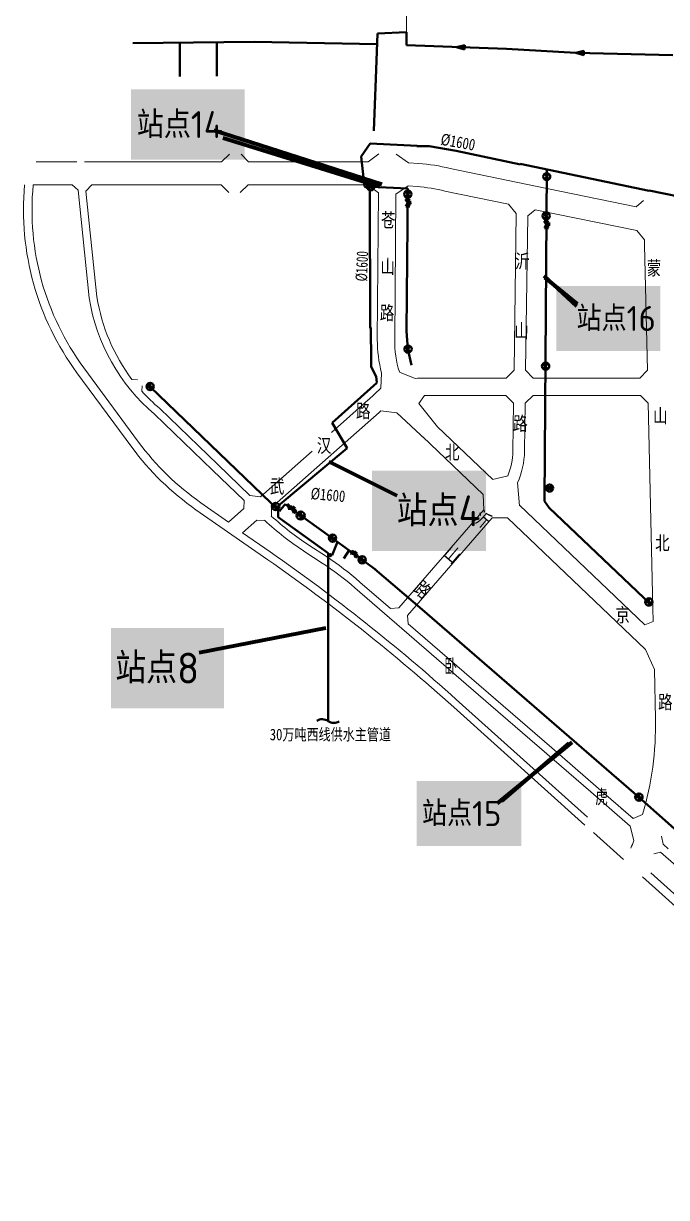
# Model space of a CAD drawing. Header units: millimetres. Extents: x 149602 to 158241, y 83300 to 93051.
# Drawn here: x 149602 to 151265, y 86679 to 89717 of the extents above; entities that cross this region are included whole.
import ezdxf

# ---------------------------------------------------------------- set-up
doc = ezdxf.new("R2010")
doc.units = ezdxf.units.MM
doc.layers.get('0').update_dxf_attribs({"lineweight": 18})
doc.layers.add('MiniCADViewLayer', color=1, linetype='Continuous')
doc.layers.add('TextBackground', color=2, linetype='Continuous', plot=False)
for name, color, linetype, lineweight in [('新路名', 7, 'Continuous', 18), ('给水线', 3, 'Continuous', 40), ('西线供水主管道', 5, 'Continuous', 40), ('规划道路红线', 7, 'Continuous', 18)]:
    doc.layers.add(name, color=color, linetype=linetype, lineweight=lineweight)
doc.layers.get('0').off()
doc.styles.add('FS', font='')
doc.styles.add('OdaTtfStyle', font='tssdeng.shx', dxfattribs={"bigfont": 'hztxt.shx'})
doc.styles.get("Standard").update_dxf_attribs({"font": 'txt', "width": 0.7})
doc.styles.get('FS').set_extended_font_data('宋体')
doc.dimstyles.new('0.5', dxfattribs={"dimtxt": 80, "dimasz": 40, "dimexe": 20, "dimexo": 20, "dimgap": 10, "dimtad": 1, "dimdec": 0, "dimzin": 0, "dimdsep": 46, "dimtxsty": 'FS', "dimblk": 'ARCHTICK', "dimcen": 2.5, "dimdle": 1, "dimadec": 0, "dimazin": 0, "dimtfac": 1, "dimtdec": 0, "dimtmove": 2, "dimatfit": 3, "dimldrblk": 'OBLIQUE', "dimfxl": 1, "dimtolj": 1, "dimtzin": 0, "dimarcsym": 0})

# ---------------------------------------------------------------- blocks, each defined once
blk = doc.blocks.new('减压阀')
at = {"linetype": 'ByBlock', "ltscale": 200}
for p, q in [((-101, 52), (-101, -52)), ((-91, 52), (-91, -52)), ((91, -52), (-91, 52)), ((-91, -52), (91, 52)), ((-43, 70), (43, 70)), ((-43, 63), (43, 63)), ((0, 0), (0, 63)), ((91, 52), (91, -52)), ((101, 52), (101, -52))]:
    blk.add_line(p, q, dxfattribs=at)
blk = doc.blocks.new('_ARCHTICK')
at = {"color": 0, "linetype": 'ByBlock', "const_width": 0.15}
blk.add_lwpolyline([(-0.5, -0.5), (0.5, 0.5)], dxfattribs=at)

msp = doc.modelspace()

# ---------------------------------------------------------------- hatches: boundary and pattern name
at = {"layer": 'TextBackground', "linetype": 'ByBlock', "ltscale": 200, "true_color": 0xfefe00}
for points in [[(149879.8, 89546.2), (149879.8, 89364.5), (150174.3, 89364.5), (150174.3, 89546.2)], [(150980.3, 89037.6), (150980.3, 88869.3), (151248.7, 88869.3), (151248.7, 89037.6)], [(150503.4, 88559.5), (150503.4, 88352), (150797.9, 88352), (150797.9, 88559.5)], [(149828.4, 88152.4), (149828.4, 87944.9), (150120.3, 87944.9), (150120.3, 88152.4)], [(150619.2, 87756.3), (150619.2, 87588), (150889.7, 87588), (150889.7, 87756.3)]]:
    msp.add_hatch(color=2, dxfattribs=at).paths.add_polyline_path(points)
at = {"layer": '给水线', "ltscale": 25}
h = msp.add_hatch(color=256, dxfattribs=at)
h.paths.add_polyline_path([(150721.6, 89656.1), (150742.7, 89655.3), (150743, 89661)], flags=0)
h.paths.add_polyline_path([(150742.5, 89649.5), (150742.7, 89655.3), (150721.6, 89656.1)], flags=0)
h = msp.add_hatch(color=256, dxfattribs=at)
h.paths.add_polyline_path([(151030, 89641.4), (151051.2, 89640.6), (151051.4, 89646.2)], flags=0)
h.paths.add_polyline_path([(151050.9, 89634.7), (151051.2, 89640.6), (151030, 89641.4)], flags=0)

# ---------------------------------------------------------------- linework, layer by layer
at = {"layer": '给水线', "lineweight": 0, "ltscale": 25}
msp.add_line((150592.2, 89694.3), (150602.5, 90414.5), dxfattribs=at)
at = {"layer": '给水线', "ltscale": 25}
for p, q in [((150199, 89669.1), (149885.1, 89666.2)), ((150516.7, 89663.2), (150199, 89669.1)), ((150513, 89574.5), (150517.9, 89691.5)), ((150517.9, 89691.5), (150592.2, 89694.3)), ((150851, 89651.2), (150592.2, 89661)), ((150721.6, 89656.1), (150743, 89661)), ((150721.6, 89656.1), (150742.5, 89649.5)), ((150743, 89661), (150742.5, 89649.5)), ((151030, 89641.4), (150851, 89651.2)), ((151030, 89641.4), (151051.4, 89646.2)), ((151280.9, 89635.3), (151030, 89641.4)), ((151030, 89641.4), (151050.9, 89634.7)), ((151051.4, 89646.2), (151050.9, 89634.7)), ((150513, 89574.5), (150507.6, 89439.4))]:
    msp.add_line(p, q, dxfattribs=at)
at = {"layer": '给水线', "linetype": 'ByBlock', "ltscale": 200}
for p, q in [((150006, 89667.4), (150006, 89580)), ((150102.1, 89668.2), (150102.1, 89580.9))]:
    msp.add_line(p, q, dxfattribs=at)
at = {"layer": '给水线', "ltscale": 200}
for p, q in [((150592.2, 89694.3), (150592.2, 89660.5)), ((150400.1, 88340.8), (150413.8, 88375.3)), ((150390, 88340.8), (150400.1, 88340.8)), ((150393.1, 88340.8), (150397, 88340.8)), ((150443.9, 88353.5), (150430.5, 88332.7))]:
    msp.add_line(p, q, dxfattribs=at)
at = {"layer": '给水线'}
for p, q in [((150955.2, 89339.1), (150949.6, 88480.5)), ((150949.2, 89327.6), (150960.9, 89327.7)), ((150961.1, 89313.7), (150949.2, 89327.6)), ((150960.9, 89327.7), (150949.3, 89313.6)), ((150949.3, 89313.6), (150961.1, 89313.7)), ((150595.9, 89289.8), (150483.9, 89294.8)), ((150506.5, 89300.8), (150493.1, 89287.4)), ((150506.5, 89287.4), (150493.1, 89300.8)), ((150493.1, 89287.4), (150493.1, 89300.8)), ((150506.5, 89287.4), (150506.5, 89300.8)), ((150602.4, 89268.4), (150589, 89281.8)), ((150589, 89268.4), (150602.4, 89281.8)), ((150589, 89281.8), (150602.4, 89281.8)), ((150592.8, 88921.1), (150595.9, 89289.8)), ((150589, 89268.4), (150602.4, 89268.4)), ((150960.1, 89226.5), (150945.5, 89224.4)), ((150945.5, 89224.4), (150960.7, 89212.8)), ((150960.7, 89212.8), (150947.1, 89212.2)), ((150947.2, 89212.1), (150960.1, 89226.5)), ((150592.7, 88920.4), (150595.6, 88873.9)), ((150602.7, 88881.5), (150588.1, 88879.5)), ((150588.1, 88879.5), (150603.4, 88867.9)), ((150589.9, 88867.2), (150602.7, 88881.5)), ((150603.4, 88867.9), (150589.8, 88867.3)), ((150595.6, 88873.9), (150605.7, 88832.5)), ((150958.6, 88837.3), (150944, 88835.3)), ((150944, 88835.3), (150959.2, 88823.6)), ((150959.2, 88823.6), (150945.6, 88823.1)), ((150945.7, 88822.9), (150958.6, 88837.3)), ((149930.5, 88786.9), (149919.9, 88776.6)), ((149928.7, 88767.8), (149930.5, 88786.9)), ((149919.9, 88776.6), (149939.1, 88776.3)), ((149939.1, 88776.3), (149928.5, 88767.8)), ((149929.4, 88776.5), (150264.3, 88455.2)), ((150956.8, 88522.3), (150968.2, 88507.3)), ((150956.8, 88522.2), (150956.9, 88507.3)), ((150968.2, 88522.2), (150956.9, 88507.3)), ((150968.2, 88522.2), (150968.2, 88507.3)), ((150254.1, 88476.7), (150244.6, 88465.5)), ((150244.6, 88465.5), (150263.7, 88466.9)), ((150263.7, 88466.9), (150253.9, 88457.5)), ((150254, 88457.4), (150254.1, 88476.7)), ((150279, 88472.7), (150264.3, 88455.2)), ((150310.4, 88449.7), (150279, 88472.7)), ((150284.4, 88468.7), (150287, 88471.5)), ((150284.6, 88473.5), (150289.4, 88469.6)), ((150318.9, 88454), (150309.3, 88442.7)), ((150318.8, 88434.7), (150318.9, 88454)), ((150949.6, 88480.5), (150961.2, 88463.7)), ((150961.2, 88463.7), (151223.5, 88214.4)), ((150309.3, 88442.7), (150328.4, 88444.2)), ((150310.4, 88449.7), (150393.5, 88389.8)), ((150328.4, 88444.2), (150318.7, 88434.7)), ((150400.2, 88394.3), (150392.1, 88382)), ((150393.8, 88389.8), (150512.1, 88303.9)), ((150402.5, 88375.2), (150400.2, 88394.3)), ((150392.1, 88382), (150410.9, 88385.8)), ((150410.9, 88385.8), (150402.3, 88375.2)), ((150397.1, 88343.2), (150392.7, 88342.6)), ((150392.7, 88342.6), (150397.3, 88339.1)), ((150393.2, 88338.9), (150397.1, 88343.2)), ((150397.3, 88339.1), (150393.2, 88338.9)), ((150476.9, 88338.6), (150468.8, 88326.3)), ((150468.8, 88326.3), (150487.6, 88330)), ((150479.2, 88319.4), (150476.9, 88338.6)), ((150487.6, 88330), (150479, 88319.4)), ((150511, 88304.7), (150632.6, 88200.6)), ((151219.5, 88229.3), (151209.7, 88218.3)), ((151209.7, 88218.3), (151228.9, 88219.3)), ((151228.9, 88219.3), (151218.9, 88210.1)), ((151219, 88210.1), (151219.5, 88229.3)), ((150632.6, 88200.6), (151193.6, 87714.8)), ((151193.8, 87724.4), (151184, 87713.4)), ((151193.3, 87705.2), (151193.8, 87724.4)), ((151184, 87713.4), (151203.1, 87714.4)), ((151203.1, 87714.4), (151193.1, 87705.2)), ((151193.6, 87714.8), (151839.5, 87137.2))]:
    msp.add_line(p, q, dxfattribs=at)
for centre, radius in [((150499.8, 89294.1), 9.5), ((150955.1, 89320.7), 9.16), ((150595.7, 89275.1), 9.5), ((150953.8, 89219.3), 9.5), ((150596.4, 88874.4), 9.5), ((150952.2, 88830.2), 9.5), ((149929.6, 88777.5), 9.5), ((150962.5, 88514.7), 9.35), ((150254.1, 88467.1), 9.59), ((150401.4, 88384.9), 9.5), ((150395.2, 88341.1), 2.85), ((150478.1, 88329.1), 9.5), ((151219.3, 88219.8), 9.5), ((151193.6, 87714.9), 9.5)]:
    msp.add_circle(centre, radius, dxfattribs=at)
at = {"layer": '给水线', "ltscale": 200}
msp.add_circle((150318.9, 88443.5), 10.5, dxfattribs=at)
at = {"layer": '西线供水主管道'}
for p, q in [((150498.2, 89406), (150475.1, 89372.8)), ((150498.2, 89406), (150619.8, 89400.1)), ((150618.8, 89399.9), (150651, 89399.3)), ((150651, 89399.3), (150720.9, 89387)), ((150475.1, 89372.8), (150483.9, 89294.8)), ((150720.9, 89387), (150887.6, 89352.4)), ((150886.5, 89353.4), (151219.8, 89284.1)), ((150483.9, 89294.8), (150497.4, 89288)), ((150497.4, 89288), (150498.9, 88928.2)), ((151219.6, 89284.7), (152031.2, 89116.5)), ((150497.7, 89259), (150497.7, 89259)), ((150500.1, 88930.1), (150501.3, 88843.2)), ((150501.5, 88842.5), (150501.5, 88828.7)), ((150501.5, 88828.7), (150513.9, 88803.6)), ((150515.8, 88787.3), (150400.6, 88683.2)), ((150513.9, 88803.6), (150515.8, 88787.5)), ((150400.6, 88683.2), (150438.7, 88617.6)), ((150260.7, 88468.6), (150260.4, 88439)), ((150260.4, 88439), (150390, 88346.3)), ((150390, 88346.3), (150389.6, 87911.5))]:
    msp.add_line(p, q, dxfattribs=at)
at = {"layer": '西线供水主管道', "color": 0}
msp.add_line((150438.7, 88617.6), (150260.7, 88468.6), dxfattribs=at)
at = {"layer": '西线供水主管道'}
for centre, start, end in [((150374.5, 87890.5), 54.451, 122.8387), ((150404.7, 87932.6), 234.451, 302.8387)]:
    msp.add_arc(centre, 25.9, start, end, dxfattribs=at)
at = {"layer": '规划道路红线'}
for p, q in [((150114.1, 89359.2), (150134.7, 89379.2)), ((150164.7, 89379.2), (150184.1, 89359.2)), ((150493.3, 89359.2), (150521.1, 89379.4)), ((150566, 89378.8), (150597.7, 89356.5)), ((149712.6, 89359.2), (149740.3, 89359.2)), ((149760.3, 89359.2), (149775.9, 89359.2)), ((149775.9, 89359.2), (150114.1, 89359.2)), ((150184.1, 89359.2), (150493.3, 89359.2)), ((150597.7, 89356.5), (150624, 89354.6)), ((150705.1, 89341.9), (150926.4, 89296.2)), ((149712.6, 89299.2), (149728.3, 89299.2)), ((149728.3, 89299.2), (149743.3, 89285.7)), ((149772.1, 89006.6), (149743.3, 89285.7)), ((149763.7, 89282.7), (149778.6, 89299.2)), ((149791.9, 89009.2), (149763.7, 89282.7)), ((149778.6, 89299.2), (150112.9, 89299.2)), ((150132.8, 89279.2), (150112.9, 89299.2)), ((150183, 89299.2), (150162.8, 89279.2)), ((150183, 89299.2), (150492.8, 89299.2)), ((150492.8, 89299.2), (150520.2, 89279.1)), ((150520.2, 89279.1), (150517, 88899)), ((150565.1, 89275.3), (150562, 88898.6)), ((150597.2, 89296.4), (150565.1, 89275.3)), ((150597.2, 89296.4), (150619.7, 89294.7)), ((150691.9, 89283.4), (150856.5, 89249.4)), ((150926.4, 89296.2), (151186.5, 89242.5)), ((150856.5, 89249.4), (150875.9, 89225.4)), ((151186.5, 89242.5), (151205.7, 89258.5)), ((150875.9, 89225.4), (150870.5, 88819.4)), ((150900.5, 88819.4), (150905.8, 89219.2)), ((150905.8, 89219.2), (150925.6, 89235.1)), ((150925.6, 89235.1), (151187.9, 89181)), ((151187.9, 89181), (151208, 89156.9)), ((151208, 89156.9), (151208.3, 89143.1)), ((151208.3, 89143.1), (151215.7, 88819.4)), ((150870.5, 88819.4), (150850.2, 88799.4)), ((150920.2, 88799.4), (150900.5, 88819.4)), ((151215.7, 88819.4), (151196.2, 88799.4)), ((149896.7, 88794.8), (149882.6, 88796)), ((150528.2, 88812.4), (150526, 88773.6)), ((150574.4, 88815), (150614.9, 88798.2)), ((150850.2, 88799.4), (150638.8, 88799.4)), ((151196.2, 88799.4), (150920.2, 88799.4)), ((149909.2, 88779.1), (149907.8, 88765.5)), ((150494.2, 88742.6), (150526, 88773.6)), ((150638.8, 88754.4), (150624.7, 88733.3)), ((150919.6, 88754.4), (150899.3, 88734.5)), ((151197.2, 88754.4), (150919.6, 88754.4)), ((151217.6, 88734.5), (151197.2, 88754.4)), ((150493.7, 88742.8), (150398.4, 88658.7)), ((150624.7, 88733.3), (150672.6, 88673.1)), ((150899.3, 88734.5), (150897.7, 88610)), ((151229.8, 88204.2), (151217.6, 88734.5)), ((150090.6, 88561.1), (149940.9, 88705.5)), ((150104.4, 88575.5), (149954.3, 88720.4)), ((150243.2, 88464.6), (150521.4, 88710.1)), ((150526.4, 88714.3), (150567.7, 88709)), ((150567.7, 88709), (150641.1, 88641.1)), ((150672.6, 88673.1), (150815.4, 88536.7)), ((150634.9, 88646.9), (150790.5, 88498.2)), ((150348.8, 88610.2), (150214.6, 88491.8)), ((150187.5, 88495.5), (150104.4, 88575.5)), ((150172.4, 88482.2), (150090.6, 88561.1)), ((150815.1, 88537), (150855.1, 88546.1)), ((150879.9, 88529.2), (150885, 88468.9)), ((150172, 88461.8), (150172.4, 88482.2)), ((150214.6, 88491.8), (150187.5, 88495.5)), ((150790.5, 88498.2), (150792.7, 88458)), ((150132.2, 88426.8), (150172, 88461.8)), ((150243.2, 88464.6), (150243, 88442.3)), ((150572.4, 88204.4), (150792.3, 88458.4)), ((150884.6, 88470.5), (151209.1, 88160.3)), ((150205.5, 88431.4), (150168.8, 88399.1)), ((150225.6, 88431.1), (150205.5, 88431.4)), ((150814.1, 88437.6), (150595.1, 88184.8)), ((150814.1, 88437.6), (150853.8, 88437.6)), ((150853.8, 88437.6), (151210.6, 88096.6)), ((150385.2, 88337.1), (150340.2, 88366.7)), ((150374.2, 88320.4), (150329.2, 88350)), ((150472.2, 88271.4), (150551.3, 88202.9)), ((150810.5, 87952), (150459.1, 88256.2)), ((150551.3, 88202.9), (150572.4, 88204.4)), ((150595.1, 88184.8), (150596.6, 88163.6)), ((151230.6, 88169.7), (151229.8, 88204.2)), ((150596.6, 88163.6), (150823.6, 87967.1)), ((151209.1, 88160.3), (151230.6, 88169.7)), ((151233.4, 88044.9), (151210.6, 88096.6)), ((151236.3, 87917.8), (151233.4, 88044.9)), ((150968.1, 87842), (150823.6, 87967.1)), ((150955, 87826.9), (150810.5, 87952)), ((151068.9, 87728.2), (150955, 87826.9)), ((151082, 87743.4), (150968.1, 87842)), ((151171.1, 87639.8), (151068.9, 87728.2)), ((151178.9, 87659.5), (151082, 87743.4)), ((151178.9, 87659.5), (151148.8, 87685.6)), ((151178.9, 87659.5), (151203, 87669.5)), ((151171.1, 87639.8), (151180.2, 87602.1)), ((151251.8, 87614.1), (151255.8, 87592.9)), ((151269.5, 87581.1), (151255.8, 87592.9))]:
    msp.add_line(p, q, dxfattribs=at)
for points in [[(149635.2, 89359.2), (149678.4, 89359.2), (149703.3, 89359.2)], [(149703.3, 89359.2), (149712.6, 89359.2)], [(149627.2, 89299.2), (149678.4, 89299.2), (149712.6, 89299.2)], [(150638.8, 88754.4), (150849.6, 88754.4), (150869.3, 88734.5), (150867.7, 88610.4)], [(151153.3, 87553.2), (151075.6, 87623)], [(151363.4, 87473.2), (151256.4, 87565.9), (151249.5, 87571.9), (151232, 87567.9)], [(151334.4, 87420), (151224.1, 87519.1)], [(151334.4, 87420), (151224.1, 87519.1)], [(151840, 86935.8), (151202.9, 87508.6)]]:
    msp.add_lwpolyline(points, dxfattribs=at)
for points in [[(151053.9, 87642.6), (150714.6, 87947.6, 0.030793), (150233.7, 88329.2), (150048, 88458.7, -0.082022), (149882.1, 88620.5), (149740.4, 88813.1, -0.183394), (149605.1, 89299.2)], [(150132.2, 88426.8), (150060.6, 88476.8, -0.082022), (149899.8, 88633.6), (149758.1, 88826.1, -0.184149), (149627.2, 89299.2, -0.184149)], [(150517, 88899, 0.068032), (150528.2, 88812.4, 0.068032)], [(150562, 88898.6, 0.076474), (150574.2, 88815.1, 0.076474)], [(150854.6, 88545.9, 0.089834), (150867.7, 88610.5)], [(151060.2, 87662.7), (150721, 87967.8, 0.030793), (150240.1, 88349.3), (150168.8, 88399.1)], [(152024.7, 86678.5), (151985.2, 86751.5, 0.085754), (151840, 86935.8), (151202.9, 87508.6)]]:
    msp.add_lwpolyline(points, format="xyb", dxfattribs=at)
for centre, radius, start, end in [((150587.9, 88856.4), 499.5, 76.4341, 85.8522), ((150587.9, 88856.4), 439.5, 76.3085, 85.8522), ((150261.5, 89083.1), 495.3, 188.8819, 229.6665), ((150261.5, 89083.1), 475.3, 188.9442, 217.1561), ((150638.8, 88576.9), 222.5, 90, 96.1604), ((150261.5, 89083.1), 475.3, 221.9245, 229.7421), ((150638.8, 88576.9), 177.5, 129.2918, 131.4167), ((150682.7, 88614.4), 215, 336.3313, 358.7973), ((150765.8, 89014.4), 795, 227.1929, 236.6916), ((150765.8, 89014.4), 775, 227.5743, 236.6916), ((149932.2, 87647.7), 825, 49.1131, 56.6916), ((149932.2, 87647.7), 805, 49.1131, 56.6916), ((150397.1, 87904.2), 839.4, 343.7606, 0.9287), ((150397.1, 87904.2), 839.4, 337.4821, 338.9078)]:
    msp.add_arc(centre, radius, start, end, dxfattribs=at)

# ---------------------------------------------------------------- block references
at = {"layer": '给水线', "ltscale": 200, "zscale": 0.1}
for p, xscale, yscale, rotation in [((150595.5, 89253.6), 0.09999999999990018, 0.1000000000076966, 272.356719454167), ((150954.4, 89197.3), 0.09999999999990018, 0.1000000000076966, 272.356719454167), ((150296.7, 88459.6), 0.09999999999773436, 0.1000000000152914, 323.2121706069042)]:
    msp.add_blockref('减压阀', p, dxfattribs=dict(at, xscale=xscale, yscale=yscale, rotation=rotation))
at = {"layer": '给水线', "xscale": 0.08999999999703318, "yscale": 0.09000000000766306, "zscale": 0.09, "rotation": 319.1298483849289}
msp.add_blockref('减压阀', (150457.2, 88343.8), dxfattribs=at)

# ---------------------------------------------------------------- texts
at = {"layer": 'MiniCADViewLayer', "color": 1, "linetype": 'ByBlock', "ltscale": 200, "true_color": 0xff0000, "style": 'OdaTtfStyle'}
for s, insert, char_height, attachment_point in [('站点14', (150118.3, 89420.4), 69.89, 9), ('站点16', (151032.1, 88985.8), 64.71, 1), ('站点4', (150567.2, 88495.6), 79.81, 1), ('站点8', (150056.5, 88088.6), 79.81, 3), ('站点15', (150837.9, 87704.5), 64.71, 3)]:
    msp.add_mtext(s, dxfattribs=dict(at, insert=insert, char_height=char_height, attachment_point=attachment_point))
at = {"layer": '新路名', "lineweight": 30, "char_height": 36, "width": 127, "attachment_point": 1}
for s, insert, rotation in [('{\\W0.8;苍\\P\\P山\\P\\P路}', (150526.7, 89226.4), 359.3183), ('{\\W0.8;沂\\P\\P\\P山\\P\\P\\P\\P路}', (150873.5, 89120.1), 359.3183), ('{\\W0.8;沂\\P\\P山\\P\\P路}', (150786.7, 88460.5), 319.5632)]:
    msp.add_mtext(s, dxfattribs=dict(at, insert=insert, rotation=rotation))
at = {"layer": '新路名', "color": 7, "lineweight": 0, "ltscale": 25, "char_height": 36, "attachment_point": 1}
for s, insert, width in [('{\\W0.8;蒙}', (151213.7, 89102.1), 42.235), ('{\\W0.8;山}', (151230.2, 88719.6), 42.915), ('{\\W0.8;北}', (151235.4, 88390.2), 42.915), ('{\\W0.8;路}', (151243.2, 87978.8), 42.915)]:
    msp.add_mtext(s, dxfattribs=dict(at, insert=insert, width=width))
at = {"layer": '新路名', "char_height": 36, "attachment_point": 1}
for s, insert, width in [('{\\W0.8;路}', (150462, 88732.1), 76.179), ('{\\W0.8;汉}', (150360.6, 88642.7), 37.12), ('{\\W0.8;北}', (150692.1, 88625.1), 36.64), ('{\\W0.8;武}', (150239.2, 88537.3), 37.6), ('{\\W0.8;京}', (151132.6, 88204.1), 39.042), ('卧', (150690.2, 88072), 74.38), ('虎', (151080.7, 87733.7), 32.62)]:
    msp.add_mtext(s, dxfattribs=dict(at, insert=insert, width=width))
at = {"layer": '西线供水主管道', "char_height": 30, "attachment_point": 1}
for s, insert, width, rotation in [('{\\W0.8;%%C1600}', (150684.4, 89433.1), 86.56, 349.7053), ('%%C1600', (150460.3, 89050.4), 72.217, 87.5609), ('{\\W0.8;%%C1600}', (150346.4, 88516.2), 82.533, 354.6956)]:
    msp.add_mtext(s, dxfattribs=dict(at, insert=insert, width=width, rotation=rotation))
at = {"layer": '西线供水主管道', "insert": (150238.9, 87891.9), "char_height": 30, "width": 541.499, "attachment_point": 1}
msp.add_mtext('{\\W0.8;30万吨西线供水主管道}', dxfattribs=at)

# ---------------------------------------------------------------- leaders
at = {"layer": 'MiniCADViewLayer', "color": 1, "linetype": 'ByBlock', "lineweight": -2, "ltscale": 200, "true_color": 0xff0000}
for points, override in [([(150529.1, 89300.4), (150094.5, 89439.8)], {"dimscale": 819.874505, "dimasz": 0.1, "dimgap": 0.05, "dimlwd": 65535}), ([(150523.7, 89294.6), (150118.3, 89420.4)], {"dimscale": 698.881271, "dimasz": 0.1, "dimgap": 0.05, "dimlwd": 65535}), ([(150947.9, 89063.5), (151032.1, 88985.8)], {"dimscale": 647.112288, "dimasz": 0.1, "dimgap": 0.05, "dimlwd": 65535}), ([(150950.6, 89059.3), (151033.8, 88991.7)], {"dimscale": 520.156116, "dimasz": 0.1, "dimgap": 0.05, "dimlwd": 65535}), ([(150391.7, 88583.4), (150567.2, 88495.6)], {"dimscale": 798.10905, "dimasz": 0.1, "dimgap": 0.05, "dimlwd": 65535}), ([(150383.7, 88152.4), (150056.5, 88088.6)], {"dimscale": 798.10905, "dimasz": 0.1, "dimgap": 0.05, "dimlwd": 65535}), ([(151019.9, 87856.1), (150827.2, 87697.9)], {"dimscale": 688.194493, "dimasz": 0.1, "dimgap": 0.05, "dimlwd": 65535}), ([(151012.6, 87853.4), (150837.9, 87704.5)], {"dimscale": 647.112288, "dimasz": 0.1, "dimgap": 0.05, "dimlwd": 65535})]:
    msp.add_leader(points, dimstyle='0.5', override=override, dxfattribs=at)

doc.saveas('drawing.dxf')
